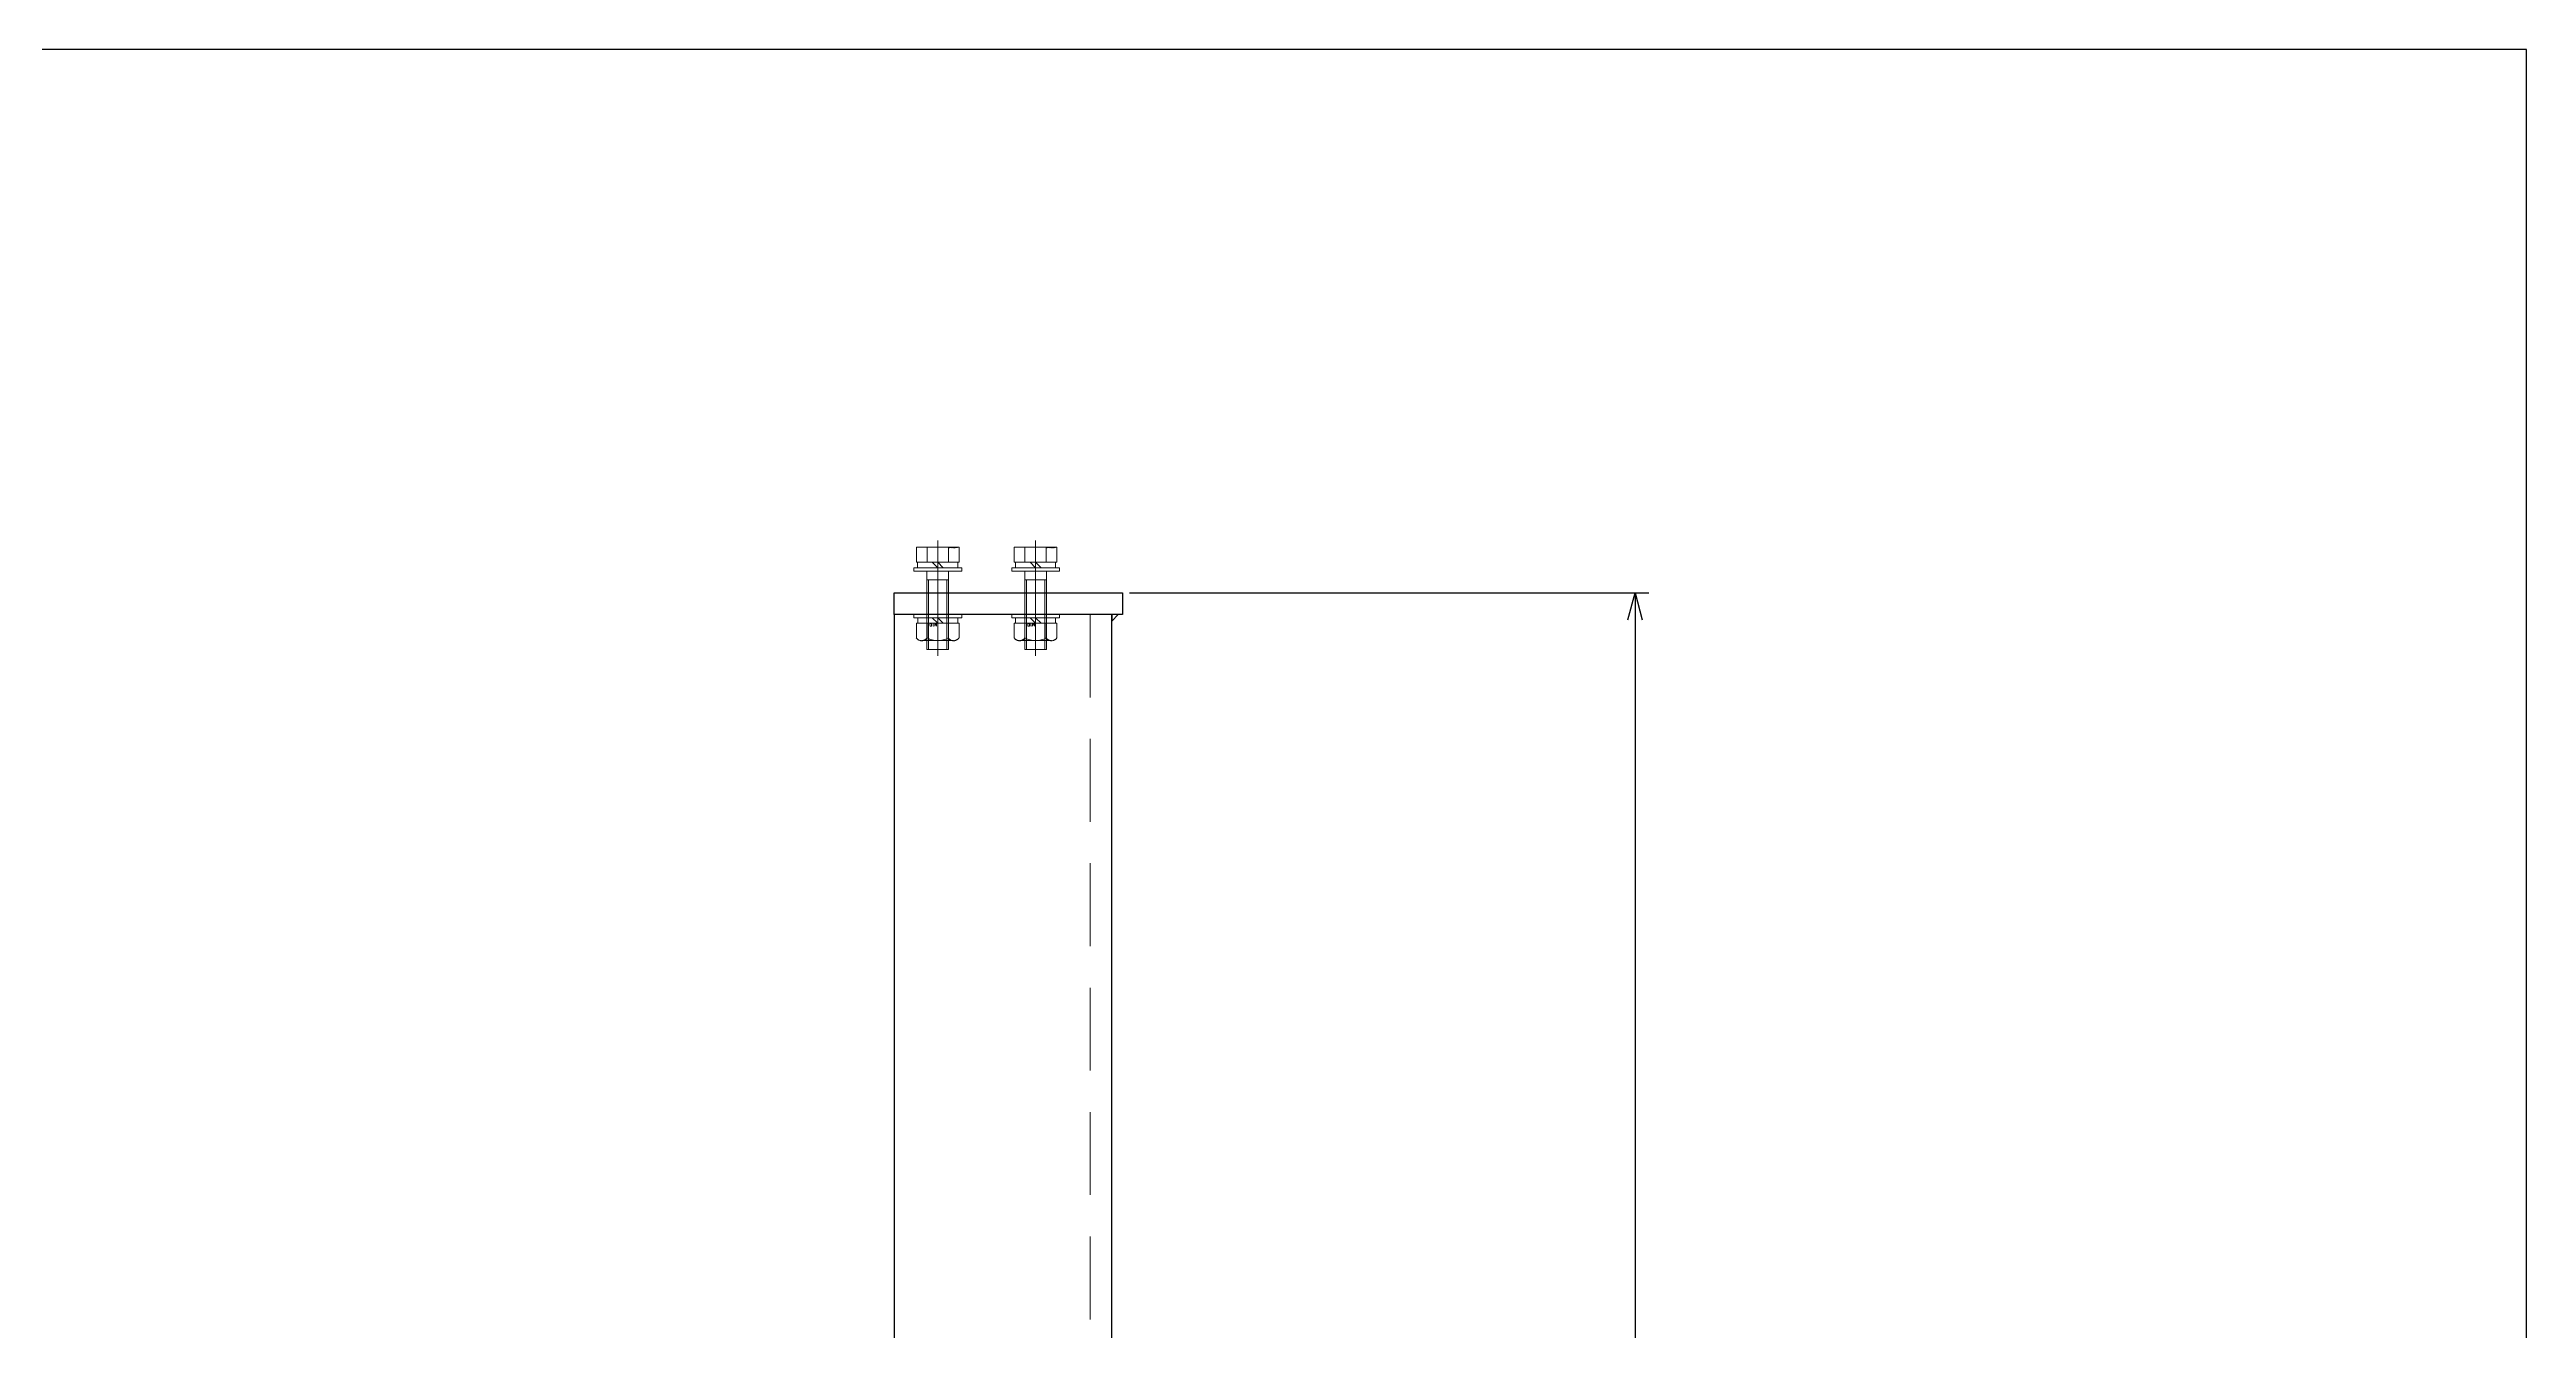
# Model space of a CAD drawing. Header units: millimetres. Extents: x -16130 to 36813, y -8099 to 27484.
# Drawn here: x 16376 to 17515, y 22448 to 23036 of the extents above; entities that cross this region are included whole.
import ezdxf

# ---------------------------------------------------------------- set-up
doc = ezdxf.new("R2010")
doc.units = ezdxf.units.MM
doc.header["$LTSCALE"] = 6
doc.header["$PDMODE"] = 99
doc.header["$PDSIZE"] = 1
doc.linetypes.add('CENTER2', pattern=[28.575, 19.05, -3.175, 3.175, -3.175])
doc.linetypes.add('HIDDEN', pattern=[9.525, 6.35, -3.175])
for name, color, linetype, lineweight in [('04_HIDDEN', 2, 'HIDDEN', 13), ('05_CENTER', 4, 'CENTER2', 13), ('08_DIM', 3, 'Continuous', 13)]:
    doc.layers.add(name, color=color, linetype=linetype, lineweight=lineweight)
doc.layers.add('10_DRAFT', color=8, linetype='Continuous', lineweight=0, plot=False)
doc.styles.add('KSS_TXT', font='txt.shx', dxfattribs={"bigfont": 'extfont2.shx'})
doc.styles.add('KSS_TXT_L', font='txt.shx', dxfattribs={"height": 3, "bigfont": 'extfont2.shx'})
doc.dimstyles.new('KSS_DIM', dxfattribs={"dimtxt": 3, "dimasz": 2.5, "dimexe": 1.25, "dimexo": 0.625, "dimtad": 1, "dimdsep": 46, "dimtxsty": 'KSS_TXT', "dimblk": 'OPEN30', "dimcen": 0, "dimazin": 2, "dimtfac": 0.75, "dimtmove": 0, "dimatfit": 3, "dimldrblk": 'OPEN30', "dimfxl": 1, "dimtolj": 1, "dimarcsym": 0})

# ---------------------------------------------------------------- blocks, each defined once
blk = doc.blocks.new('A$C430C706C_1_1')
at = {"color": 0}
for p, q in [((-710, -130), (-710, -20)), ((-701, -20), (-701, -130)), ((-498, -20), (-498, -130)), ((-489, -130), (-489, -20)), ((-701, -41), (-498, -41)), ((-693, -121), (-701, -113)), ((-498, -113), (-506, -121)), ((-710, -130), (-701, -130)), ((-489, -130), (-498, -130))]:
    blk.add_line(p, q, dxfattribs=at)
for points in [[(-1200, -20), (-1200, 85), (-1190, 85), (-1190, -20)], [(-1190, -20), (-10, -20), (-10, 80), (-1190, 80)], [(0, -20), (0, 85), (-10, 85), (-10, -20)], [(-701, -130), (-498, -130), (-498, -121), (-701, -121)]]:
    blk.add_lwpolyline(points, close=True, dxfattribs=at)
at = {"color": 3}
for points in [[(-1190, 80), (-1187, 80), (-1187, 80), (-1190, 83)], [(-10, 80), (-10, 83), (-10, 83), (-13, 80)], [(-710, 70), (-710, 67), (-710, 67), (-713, 70)], [(-701, 70), (-701, 67), (-701, 67), (-698, 70)], [(-498, 70), (-498, 67), (-498, 67), (-501, 70)], [(-489, 70), (-489, 67), (-489, 67), (-486, 70)], [(-701, -41), (-701, -38), (-701, -38), (-698, -41)], [(-498, -41), (-498, -38), (-498, -38), (-501, -41)], [(-701, -121), (-701, -118), (-701, -118), (-698, -121)], [(-498, -121), (-498, -118), (-498, -118), (-501, -121)]]:
    blk.add_lwpolyline(points, close=True, dxfattribs=at)
at = {"layer": '04_HIDDEN'}
for p, q in [((-1190, 70), (-10, 70)), ((-710, 70), (-710, -20)), ((-701, -20), (-701, 70)), ((-498, -20), (-498, 70)), ((-489, 70), (-489, -20)), ((-685, -130), (-685, -121)), ((-684.1, -130), (-684.1, -121)), ((-675.9, -130), (-675.9, -121)), ((-675, -130), (-675, -121)), ((-525, -130), (-525, -121)), ((-524.1, -130), (-524.1, -121)), ((-515.9, -130), (-515.9, -121)), ((-515, -130), (-515, -121))]:
    blk.add_line(p, q, dxfattribs=at)
at = {"layer": '05_CENTER'}
for p, q in [((-600, 85.9), (-600, -140.2)), ((-1185, 45), (-1205, 45)), ((-15, 45), (5, 45)), ((-1185, 0), (-1205, 0)), ((-15, 0), (5, 0)), ((-680, -135), (-680, -116)), ((-520, -135), (-520, -116))]:
    blk.add_line(p, q, dxfattribs=at)
blk = doc.blocks.new('_Open30')
at = {"color": 0, "linetype": 'ByBlock', "lineweight": -2}
for p, q in [((-1, 0.268), (0, 0)), ((0, 0), (-1, -0.268)), ((0, 0), (-1, 0))]:
    blk.add_line(p, q, dxfattribs=at)
blk = doc.blocks.new('*D1993')
at = {"layer": '08_DIM', "color": 0, "lineweight": -2, "transparency": 16777216}
for p, q in [((16872.5, 22786.7), (17111.2, 22786.7)), ((17104.9, 22774.2), (17104.9, 21599.2)), ((16872.5, 21586.7), (17111.2, 21586.7))]:
    blk.add_line(p, q, dxfattribs=at)
at = {"layer": 'Defpoints', "color": 0, "transparency": 16777216}
for p in [(16869.4, 22786.7), (16869.4, 21586.7), (17104.9, 21586.7)]:
    blk.add_point(p, dxfattribs=at)
at = {"layer": '08_DIM', "color": 0, "lineweight": -2, "transparency": 16777216, "xscale": 12.5, "yscale": 12.5, "zscale": 12.5}
for p, rotation in [((17104.9, 22786.7), 90), ((17104.9, 21586.7), 270)]:
    blk.add_blockref('_Open30', p, dxfattribs=dict(at, rotation=rotation))
at = {"layer": '08_DIM', "color": 0, "transparency": 16777216, "insert": (17094.3, 22186.7), "char_height": 15, "attachment_point": 5, "rotation": 90, "style": 'KSS_TXT'}
blk.add_mtext('\\A1;1200', dxfattribs=at)
blk = doc.blocks.new('A$C3D81658F_1_1_1_1')
at = {"color": 0, "linetype": 'CENTER2'}
blk.add_line((0, -39), (0, 14), dxfattribs=at)
at = {"color": 0}
for p, q in [((-11, 1.5), (11, 1.5)), ((-11, 1.5), (-11, 0)), ((-11, 0), (11, 0)), ((-9.8, 11), (9.8, 11)), ((-9.8, 4), (-9.8, 11)), ((9.8, 4), (-9.8, 4)), ((-9.3, 4), (-9.3, 1.5)), ((-4.9, 4), (-4.9, 11)), ((0, 1.5), (-2.5, 4)), ((0, 4), (2.5, 1.5)), ((4.9, 4), (4.9, 11)), ((9.2, 1.5), (9.2, 4)), ((9.8, 4), (9.8, 11)), ((11, 0), (11, 1.5))]:
    blk.add_line(p, q, dxfattribs=at)
at = {"color": 0, "linetype": 'HIDDEN'}
for p, q in [((-5, -36), (-5, 0)), ((5, -36), (5, 0)), ((-5, -4), (5, -4)), ((-4.2, -36), (-4.2, -4)), ((4.2, -36), (4.2, -4)), ((-5, -36), (5, -36))]:
    blk.add_line(p, q, dxfattribs=at)
at = {"layer": '10_DRAFT', "style": 'KSS_TXT_L'}
blk.add_text('BT-M10x40L,SW,PW', height=0.3, dxfattribs=at).set_placement((5.1, 10.7))
blk = doc.blocks.new('M10Nza_1_1_1_1')
at = {"color": 0}
for p, q in [((-7.3, 12), (7.4, 12)), ((-9.8, 4), (-9.8, 10.7)), ((-9.8, 4), (9.8, 4)), ((-9.2, 1.5), (-9.2, 4)), ((-4.9, 4), (-4.9, 10.7)), ((0, 1.5), (-2.5, 4)), ((0, 4), (2.5, 1.5)), ((4.9, 10.7), (4.9, 4)), ((9.2, 4), (9.2, 1.5)), ((9.8, 10.7), (9.8, 4))]:
    blk.add_line(p, q, dxfattribs=at)
at = {"color": 0, "linetype": 'CENTER2'}
blk.add_line((0, 12), (0, 0), dxfattribs=at)
at = {"color": 0}
blk.add_lwpolyline([(-11, 1.5), (11, 1.5), (11, 0), (-11, 0)], close=True, dxfattribs=at)
for centre, radius, start, end in [((-7.3, 9.1), 2.94, 33.626, 146.374), ((0, 2.2), 9.8, 60, 120), ((7.4, 9.1), 2.94, 33.626, 146.374)]:
    blk.add_arc(centre, radius, start, end, dxfattribs=at)
at = {"layer": '10_DRAFT', "style": 'KSS_TXT'}
blk.add_text('M10', height=1.25, dxfattribs=at).set_placement((0.3, 4.1))

msp = doc.modelspace()

# ---------------------------------------------------------------- linework, layer by layer
at = {"color": 2}
msp.add_lwpolyline([(12331.66141, 17687.5917), (17514.64705, 17687.5917), (17514.64705, 23036.29827), (12331.66141, 23036.29827)], close=True, dxfattribs=at)

# ---------------------------------------------------------------- block references
at = {"rotation": 270}
msp.add_blockref('A$C430C706C_1_1', (16784.38354, 21586.68883), dxfattribs=at)
at = {"layer": '04_HIDDEN'}
for p in [(16784.38355, 22796.68883), (16829.38357, 22796.68883)]:
    msp.add_blockref('A$C3D81658F_1_1_1_1', p, dxfattribs=at)
at = {"layer": '04_HIDDEN', "rotation": 180}
for p in [(16784.38354, 22776.68883), (16829.38354, 22776.68883)]:
    msp.add_blockref('M10Nza_1_1_1_1', p, dxfattribs=at)

# ---------------------------------------------------------------- dimensions: what is measured, and where the dimension line sits
at = {"layer": '08_DIM'}
dim = msp.add_linear_dim(base=(17104.94633, 21586.68883), p1=(16869.38354, 22786.68883), p2=(16869.38354, 21586.68883), angle=90, dimstyle='KSS_DIM', override={"dimscale": 5}, dxfattribs=at)
dim.commit()
dim.dimension.update_dxf_attribs({"geometry": '*D1993', "text_midpoint": (17094.32133, 22186.68883)})

doc.saveas('drawing.dxf')
